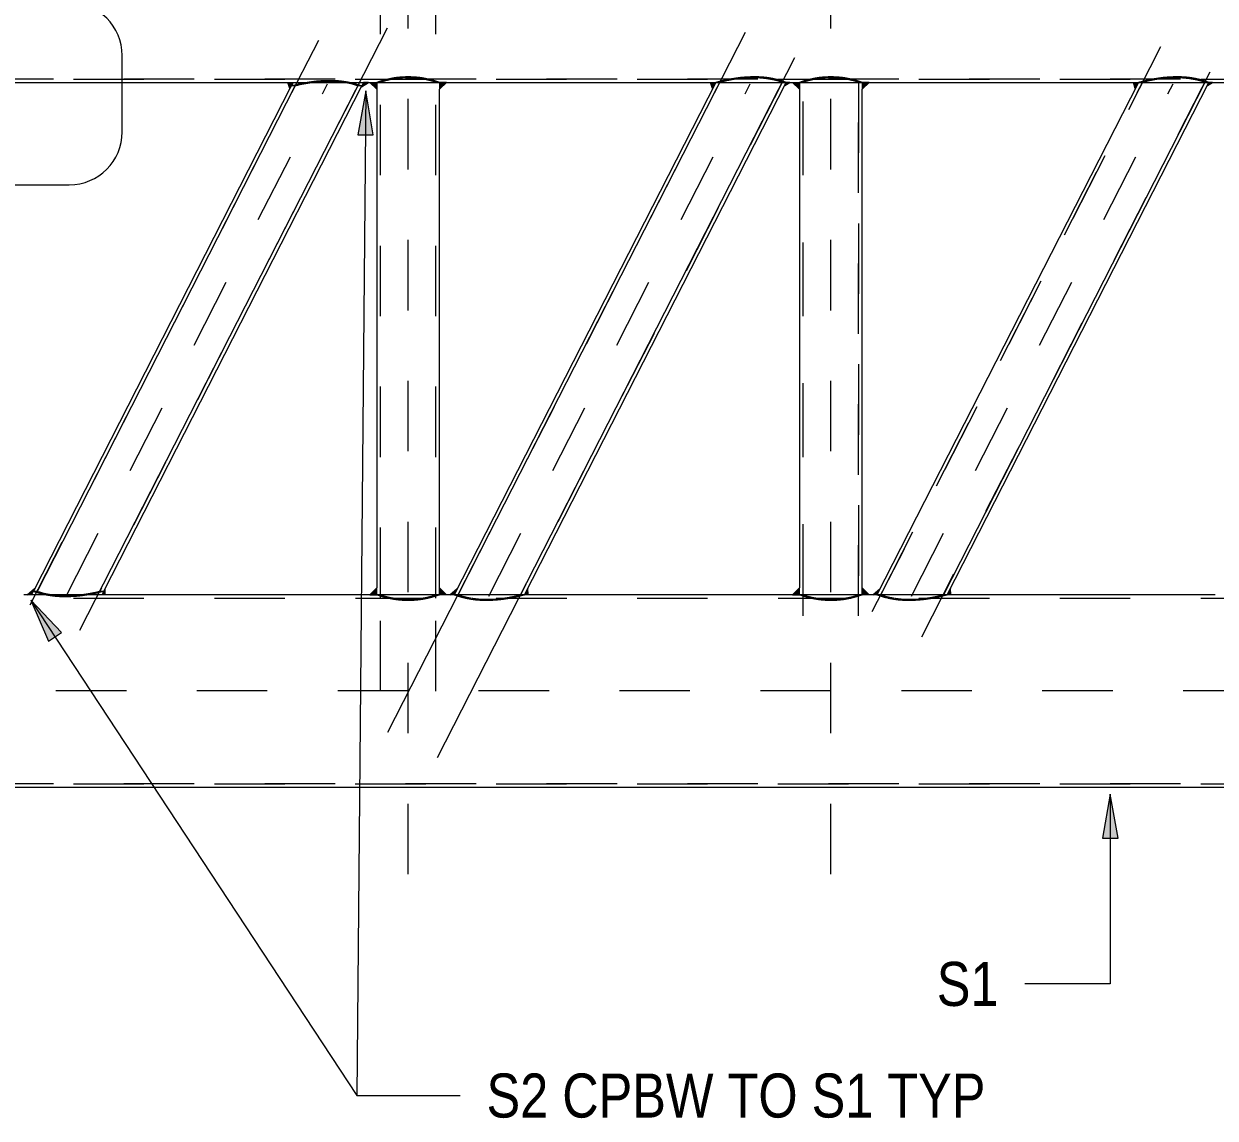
# Model space of a CAD drawing. Header units: metres. Extents: x -1109.9 to -1078.3, y 2.7 to 25.4.
# Drawn here: x -1098.229 to -1096.538, y 20.412 to 21.965 of the extents above; entities that cross this region are included whole.
import ezdxf

# ---------------------------------------------------------------- set-up
doc = ezdxf.new("R2010")
doc.units = ezdxf.units.M
doc.linetypes.add('JacobsCenter', pattern=[0.015, 0.009, -0.0015, 0.003, -0.0015])
doc.linetypes.add('JacobsDash', pattern=[0.0045, 0.003, -0.0015])
for name, color, linetype, lineweight in [('A-ANNO-SYMB', 7, 'Continuous', 9), ('A-DETL', 7, 'Continuous', 13), ('A-DETL-GENF', 7, 'Continuous', 9), ('G-ANNO-TEXT', 7, 'Continuous', 9), ('S-BEAM', 7, 'Continuous', 50), ('S-BEAM-HDLN', 7, 'JacobsDash', 18)]:
    doc.layers.add(name, color=color, linetype=linetype, lineweight=lineweight)
doc.styles.add('Arial Narrow', font='ARIALN.TTF', dxfattribs={"height": 0.0625})

# ---------------------------------------------------------------- blocks, each defined once
blk = doc.blocks.new('WGA22_Str_Fra_Steel_CHS - 88_9x5 CHS-7232189-DRG-2873202 - TRUSS TYPE T1')
at = {"layer": 'S-BEAM-HDLN', "lineweight": 13}
for p, q in [((-1109.2409, 21.1502), (-1109.2409, 22.018)), ((-1109.162, 21.1502), (-1109.162, 22.018)), ((-1109.2409, 21.018), (-1109.2409, 21.1501)), ((-1109.162, 21.018), (-1109.162, 21.1501))]:
    blk.add_line(p, q, dxfattribs=at)
blk = doc.blocks.new('WGA22_Str_Fra_Steel_CHS - 273_1x4_8 CHS-V8-DRG-2873202 - TRUSS TYPE T1')
at = {"layer": 'A-DETL', "linetype": 'JacobsDash', "lineweight": 18}
blk.add_line((-1110.4765, 21.8866), (-1107.3051, 21.8866), dxfattribs=at)
blk = doc.blocks.new('WGA22_Str_Fra_Steel_CHS - 273_1x4_8 CHS-7775155-DRG-2873202 - TRUSS TYPE T1')
at = {"layer": 'A-DETL', "linetype": 'JacobsDash', "lineweight": 18}
blk.add_line((-1110.4765, 20.8866), (-1107.3051, 20.8866), dxfattribs=at)
at = {"layer": 'S-BEAM-HDLN', "lineweight": 13}
blk.add_line((-1110.4764, 21.1501), (-1107.3051, 21.1501), dxfattribs=at)
blk = doc.blocks.new('WGA22_Str_Fra_Steel_CHS - 88_9x5 CHS-8748550-DRG-2873202 - TRUSS TYPE T1')
at = {"layer": 'A-DETL', "linetype": 'JacobsDash', "lineweight": 18}
for p, q in [((-1108.5426, 21.1311), (-1108.1264, 21.946)), ((-1108.4723, 21.0953), (-1108.0561, 21.9101))]:
    blk.add_line(p, q, dxfattribs=at)
blk = doc.blocks.new('WGA22_Str_Fra_Steel_CHS - 88_9x5 CHS-7232305-DRG-2873202 - TRUSS TYPE T1')
at = {"layer": 'A-DETL', "color": 7, "lineweight": 9, "true_color": 0xffffff}
for p, q in [((-1109.2302, 20.9597), (-1108.7228, 21.9531)), ((-1109.1599, 20.9238), (-1108.6525, 21.9172))]:
    blk.add_line(p, q, dxfattribs=at)
blk = doc.blocks.new('WGA22_Str_Fra_Steel_CHS - 88_9x5 CHS-8748548-DRG-2873202 - TRUSS TYPE T1')
at = {"layer": 'A-DETL', "linetype": 'JacobsDash', "lineweight": 18}
blk.add_line((-1109.7378, 21.1404), (-1109.3012, 21.9953), dxfattribs=at)
at = {"layer": 'A-DETL', "color": 7, "lineweight": 9, "true_color": 0xffffff}
blk.add_line((-1109.6676, 21.1045), (-1109.2309, 21.9594), dxfattribs=at)
blk = doc.blocks.new('WGA22_Str_Fra_Steel_CHS - 88_9x5 CHS-8748551-DRG-2873202 - TRUSS TYPE T1')
at = {"layer": 'A-DETL', "linetype": 'JacobsDash', "lineweight": 18}
blk.add_line((-1108.562, 21.1251), (-1108.562, 21.8997), dxfattribs=at)
at = {"layer": 'S-BEAM-HDLN', "lineweight": 13}
for p, q in [((-1108.6409, 21.1502), (-1108.6409, 21.8997)), ((-1108.6409, 21.1251), (-1108.6409, 21.1501))]:
    blk.add_line(p, q, dxfattribs=at)

msp = doc.modelspace()

# ---------------------------------------------------------------- hatches: boundary and pattern name
at = {"layer": 'A-DETL-GENF'}
for points in [[(-1097.8518, 21.8733), (-1097.8472, 21.8818), (-1097.8545, 21.8818)], [(-1097.7503, 21.8757), (-1097.7402, 21.8819), (-1097.7473, 21.8819)], [(-1097.7283, 21.8721), (-1097.7283, 21.8818), (-1097.7383, 21.8818)], [(-1097.6394, 21.8721), (-1097.6294, 21.8818), (-1097.6394, 21.8818)], [(-1097.2518, 21.8733), (-1097.2472, 21.8818), (-1097.2545, 21.8818)], [(-1097.1494, 21.8775), (-1097.1423, 21.8819), (-1097.1473, 21.8819)], [(-1097.1283, 21.8721), (-1097.1283, 21.8818), (-1097.1383, 21.8818)], [(-1097.0394, 21.8721), (-1097.0294, 21.8818), (-1097.0394, 21.8818)], [(-1096.6518, 21.8733), (-1096.6472, 21.8818), (-1096.6545, 21.8818)], [(-1096.5494, 21.8775), (-1096.5423, 21.8819), (-1096.5473, 21.8819)], [(-1098.2245, 21.1547), (-1098.2186, 21.1547), (-1098.2141, 21.1635), (-1098.2221, 21.1568)], [(-1098.1184, 21.1551), (-1098.1137, 21.1551), (-1098.1139, 21.1639)], [(-1097.7382, 21.1549), (-1097.7282, 21.1549), (-1097.7282, 21.1646)], [(-1097.6294, 21.1549), (-1097.6394, 21.1646), (-1097.6394, 21.1549), (-1097.6356, 21.1549)], [(-1097.6245, 21.1547), (-1097.6186, 21.1547), (-1097.6141, 21.1635)], [(-1097.5184, 21.1551), (-1097.5137, 21.1551), (-1097.5139, 21.1639)], [(-1097.1382, 21.1549), (-1097.1282, 21.1549), (-1097.1282, 21.1646), (-1097.1349, 21.1581)], [(-1097.0294, 21.1549), (-1097.0394, 21.1646), (-1097.0394, 21.1549)], [(-1097.0245, 21.1547), (-1097.0186, 21.1547), (-1097.0141, 21.1635), (-1097.0205, 21.1581)], [(-1096.9184, 21.1551), (-1096.9137, 21.1551), (-1096.9139, 21.1639), (-1096.9169, 21.1581)]]:
    msp.add_hatch(color=256, dxfattribs=at).paths.add_polyline_path(points)
at = {"layer": 'G-ANNO-TEXT'}
for points in [[(-1097.7438, 21.8701), (-1097.7554, 21.8077), (-1097.7334, 21.8075)], [(-1098.2195, 21.1474), (-1098.1943, 21.0891), (-1098.1759, 21.1013)], [(-1096.6873, 20.8721), (-1096.6983, 20.8096), (-1096.6762, 20.8096)]]:
    msp.add_hatch(color=256, dxfattribs=at).paths.add_polyline_path(points)

# ---------------------------------------------------------------- linework, layer by layer
at = {"layer": 'A-ANNO-SYMB', "lineweight": 18}
for p, q in [((-1098.0898, 21.8116), (-1098.0898, 21.9199)), ((-1098.5316, 21.7366), (-1098.1648, 21.7366))]:
    msp.add_line(p, q, dxfattribs=at)
for centre, start, end in [((-1098.1648, 21.9199), 0, 90), ((-1098.1648, 21.8116), 270, 0)]:
    msp.add_arc(centre, 0.075, start, end, dxfattribs=at)
at = {"layer": 'A-DETL', "linetype": 'JacobsCenter'}
for p, q in [((-1097.6838, 20.7584), (-1097.6838, 22.3384)), ((-1097.0838, 20.7584), (-1097.0838, 22.3384)), ((-1098.1695, 21.153), (-1097.7982, 21.8799)), ((-1097.5695, 21.153), (-1097.1982, 21.8799)), ((-1096.9695, 21.153), (-1096.5982, 21.8799)), ((-1095.4838, 21.0184), (-1099.9838, 21.0184))]:
    msp.add_line(p, q, dxfattribs=at)
at = {"layer": 'A-DETL', "linetype": 'JacobsDash', "lineweight": 18}
for p, q in [((-1095.7874, 21.8867), (-1098.9588, 21.8867)), ((-1097.6128, 21.1549), (-1097.2415, 21.8819)), ((-1097.1529, 21.8819), (-1097.5242, 21.1549)), ((-1097.1233, 21.1549), (-1097.1233, 21.8819)), ((-1097.0444, 21.8819), (-1097.0444, 21.1549)), ((-1097.0128, 21.1549), (-1096.6415, 21.8819)), ((-1097.7555, 21.8769), (-1098.1216, 21.1599)), ((-1098.9588, 21.1501), (-1095.7874, 21.1501)), ((-1095.7874, 20.8867), (-1098.9588, 20.8867))]:
    msp.add_line(p, q, dxfattribs=at)
at = {"layer": 'A-DETL'}
for p, q in [((-1097.8545, 21.8818), (-1097.8472, 21.8818)), ((-1097.8518, 21.8733), (-1097.8545, 21.8818)), ((-1097.8472, 21.8818), (-1097.8518, 21.8733)), ((-1097.7473, 21.8819), (-1097.7503, 21.8757)), ((-1097.7503, 21.8757), (-1097.7402, 21.8819)), ((-1097.7402, 21.8819), (-1097.7473, 21.8819)), ((-1097.7383, 21.8818), (-1097.7283, 21.8818)), ((-1097.7283, 21.8721), (-1097.7383, 21.8818)), ((-1097.7283, 21.8818), (-1097.7283, 21.8721)), ((-1097.6294, 21.8818), (-1097.6394, 21.8818)), ((-1097.6394, 21.8818), (-1097.6394, 21.8721)), ((-1097.6394, 21.8721), (-1097.6294, 21.8818)), ((-1097.2545, 21.8818), (-1097.2472, 21.8818)), ((-1097.2518, 21.8733), (-1097.2545, 21.8818)), ((-1097.2472, 21.8818), (-1097.2518, 21.8733)), ((-1097.1473, 21.8819), (-1097.1494, 21.8775)), ((-1097.1494, 21.8775), (-1097.1423, 21.8819)), ((-1097.1423, 21.8819), (-1097.1473, 21.8819)), ((-1097.1383, 21.8818), (-1097.1283, 21.8818)), ((-1097.1283, 21.8721), (-1097.1383, 21.8818)), ((-1097.1283, 21.8818), (-1097.1283, 21.8721)), ((-1097.0294, 21.8818), (-1097.0394, 21.8818)), ((-1097.0394, 21.8818), (-1097.0394, 21.8721)), ((-1097.0394, 21.8721), (-1097.0294, 21.8818)), ((-1096.6545, 21.8818), (-1096.6472, 21.8818)), ((-1096.6518, 21.8733), (-1096.6545, 21.8818)), ((-1096.6472, 21.8818), (-1096.6518, 21.8733)), ((-1096.5473, 21.8819), (-1096.5494, 21.8775)), ((-1096.5494, 21.8775), (-1096.5423, 21.8819)), ((-1096.5423, 21.8819), (-1096.5473, 21.8819)), ((-1098.2245, 21.1547), (-1098.2141, 21.1635)), ((-1098.2186, 21.1547), (-1098.2245, 21.1547)), ((-1098.2141, 21.1635), (-1098.2186, 21.1547)), ((-1098.1139, 21.1639), (-1098.1184, 21.1551)), ((-1098.1184, 21.1551), (-1098.1137, 21.1551)), ((-1098.1137, 21.1551), (-1098.1139, 21.1639)), ((-1097.7282, 21.1646), (-1097.7382, 21.1549)), ((-1097.7382, 21.1549), (-1097.7282, 21.1549)), ((-1097.7282, 21.1549), (-1097.7282, 21.1646)), ((-1097.6394, 21.1549), (-1097.6394, 21.1646)), ((-1097.6394, 21.1646), (-1097.6294, 21.1549)), ((-1097.6294, 21.1549), (-1097.6394, 21.1549)), ((-1097.6245, 21.1547), (-1097.6141, 21.1635)), ((-1097.6186, 21.1547), (-1097.6245, 21.1547)), ((-1097.6141, 21.1635), (-1097.6186, 21.1547)), ((-1097.5139, 21.1639), (-1097.5184, 21.1551)), ((-1097.5184, 21.1551), (-1097.5137, 21.1551)), ((-1097.5137, 21.1551), (-1097.5139, 21.1639)), ((-1097.1282, 21.1646), (-1097.1382, 21.1549)), ((-1097.1382, 21.1549), (-1097.1282, 21.1549)), ((-1097.1282, 21.1549), (-1097.1282, 21.1646)), ((-1097.0394, 21.1549), (-1097.0394, 21.1646)), ((-1097.0394, 21.1646), (-1097.0294, 21.1549)), ((-1097.0294, 21.1549), (-1097.0394, 21.1549)), ((-1097.0245, 21.1547), (-1097.0141, 21.1635)), ((-1097.0186, 21.1547), (-1097.0245, 21.1547)), ((-1097.0141, 21.1635), (-1097.0186, 21.1547)), ((-1096.9139, 21.1639), (-1096.9184, 21.1551)), ((-1096.9184, 21.1551), (-1096.9137, 21.1551)), ((-1096.9137, 21.1551), (-1096.9139, 21.1639))]:
    msp.add_line(p, q, dxfattribs=at)
at = {"layer": 'G-ANNO-TEXT'}
for p, q in [((-1097.7438, 21.8701), (-1097.7565, 20.4443)), ((-1097.7438, 21.8701), (-1097.7554, 21.8077)), ((-1097.7334, 21.8075), (-1097.7438, 21.8701)), ((-1097.7554, 21.8077), (-1097.7334, 21.8075)), ((-1098.2195, 21.1474), (-1098.1943, 21.0891)), ((-1098.1759, 21.1013), (-1098.2195, 21.1474)), ((-1098.2195, 21.1474), (-1097.7565, 20.4443)), ((-1098.1943, 21.0891), (-1098.1759, 21.1013)), ((-1096.6873, 20.8721), (-1096.6983, 20.8096)), ((-1096.6762, 20.8096), (-1096.6873, 20.8721)), ((-1096.6873, 20.8721), (-1096.6873, 20.6026)), ((-1096.6983, 20.8096), (-1096.6762, 20.8096)), ((-1096.8068, 20.6026), (-1096.8084, 20.6026)), ((-1096.6873, 20.6026), (-1096.8068, 20.6026)), ((-1097.7565, 20.4443), (-1097.6101, 20.4443)), ((-1097.7565, 20.4443), (-1097.6101, 20.4443))]:
    msp.add_line(p, q, dxfattribs=at)
at = {"layer": 'S-BEAM', "lineweight": 13}
for p, q in [((-1098.8294, 21.8819), (-1097.7473, 21.8819)), ((-1097.7402, 21.8819), (-1097.7383, 21.8819)), ((-1097.7283, 21.8819), (-1097.7233, 21.8819)), ((-1097.7233, 21.8819), (-1097.7283, 21.8819)), ((-1097.7232, 21.8819), (-1097.6444, 21.8819)), ((-1097.6443, 21.8819), (-1097.6394, 21.8819)), ((-1097.6394, 21.8819), (-1097.6443, 21.8819)), ((-1097.6294, 21.8819), (-1097.1473, 21.8819)), ((-1097.2471, 21.8819), (-1097.6184, 21.1549)), ((-1097.5186, 21.1549), (-1097.1473, 21.8819)), ((-1097.2415, 21.8819), (-1097.2471, 21.8819)), ((-1097.1473, 21.8819), (-1097.1529, 21.8819)), ((-1097.1423, 21.8819), (-1097.1383, 21.8819)), ((-1097.1283, 21.8819), (-1097.1233, 21.8819)), ((-1097.1233, 21.8819), (-1097.1283, 21.8819)), ((-1097.1232, 21.8819), (-1097.0394, 21.8819)), ((-1097.0394, 21.8819), (-1097.0444, 21.8819)), ((-1097.0294, 21.8819), (-1096.5473, 21.8819)), ((-1096.6471, 21.8819), (-1097.0184, 21.1549)), ((-1096.5529, 21.8819), (-1096.9242, 21.1549)), ((-1096.9186, 21.1549), (-1096.5473, 21.8819)), ((-1096.6415, 21.8819), (-1096.6471, 21.8819)), ((-1096.5473, 21.8819), (-1096.5529, 21.8819)), ((-1096.5423, 21.8819), (-1096.0982, 21.8819)), ((-1097.8497, 21.8769), (-1098.2158, 21.1599)), ((-1098.2102, 21.1599), (-1097.8441, 21.8769)), ((-1098.116, 21.1599), (-1097.7498, 21.8769)), ((-1097.8441, 21.8769), (-1097.8497, 21.8769)), ((-1097.7498, 21.8769), (-1097.7555, 21.8769)), ((-1097.7283, 21.8721), (-1097.7283, 21.1646)), ((-1097.6394, 21.1646), (-1097.6394, 21.8721)), ((-1097.1283, 21.8721), (-1097.1283, 21.1646)), ((-1097.0394, 21.1646), (-1097.0394, 21.8721)), ((-1098.2243, 21.1549), (-1098.2294, 21.1549)), ((-1097.7382, 21.1549), (-1098.2185, 21.1549)), ((-1098.2158, 21.1599), (-1098.2102, 21.1599)), ((-1098.1216, 21.1599), (-1098.116, 21.1599)), ((-1097.7233, 21.1549), (-1097.7282, 21.1549)), ((-1097.7282, 21.1549), (-1097.7233, 21.1549)), ((-1097.6444, 21.1549), (-1097.7232, 21.1549)), ((-1097.6444, 21.1549), (-1097.6394, 21.1549)), ((-1097.6394, 21.1549), (-1097.6443, 21.1549)), ((-1097.6243, 21.1549), (-1097.6294, 21.1549)), ((-1097.1382, 21.1549), (-1097.6184, 21.1549)), ((-1097.6184, 21.1549), (-1097.6128, 21.1549)), ((-1097.5242, 21.1549), (-1097.5186, 21.1549)), ((-1097.1233, 21.1549), (-1097.1282, 21.1549)), ((-1097.1282, 21.1549), (-1097.1233, 21.1549)), ((-1097.0394, 21.1549), (-1097.1232, 21.1549)), ((-1097.0444, 21.1549), (-1097.0394, 21.1549)), ((-1097.0243, 21.1549), (-1097.0294, 21.1549)), ((-1096.5382, 21.1549), (-1097.0184, 21.1549)), ((-1097.0184, 21.1549), (-1097.0128, 21.1549)), ((-1096.9242, 21.1549), (-1096.9186, 21.1549)), ((-1098.9491, 20.8819), (-1096.0982, 20.8819))]:
    msp.add_line(p, q, dxfattribs=at)
for points, knots in [([(-1097.8497, 21.8769), (-1097.8496, 21.877), (-1097.8491, 21.8772), (-1097.8477, 21.8776), (-1097.8463, 21.8779), (-1097.8445, 21.8783), (-1097.8424, 21.8789), (-1097.8404, 21.8794), (-1097.8388, 21.8798), (-1097.8374, 21.88), (-1097.8361, 21.8803), (-1097.8342, 21.8807), (-1097.8317, 21.8812), (-1097.8295, 21.8816), (-1097.8283, 21.8818), (-1097.8282, 21.8818)], [0, 0, 0, 0, 0.1, 0.15, 0.2, 0.25, 0.3, 0.35, 0.375, 0.4, 0.425, 0.45, 0.5, 0.55, 0.55458, 0.55458, 0.55458, 0.55458]), ([(-1097.8175, 21.8819), (-1097.8182, 21.8818), (-1097.8194, 21.8816), (-1097.8211, 21.8814), (-1097.8226, 21.8812), (-1097.8241, 21.881), (-1097.826, 21.8807), (-1097.8283, 21.8803), (-1097.8305, 21.8799), (-1097.8322, 21.8796), (-1097.8334, 21.8794), (-1097.8345, 21.8792), (-1097.836, 21.8789), (-1097.8377, 21.8785), (-1097.8396, 21.878), (-1097.8411, 21.8777), (-1097.8424, 21.8774), (-1097.8436, 21.8771), (-1097.844, 21.877), (-1097.8441, 21.8769)], [0.3161972, 0.3161972, 0.3161972, 0.3161972, 0.35, 0.375, 0.4, 0.425, 0.45, 0.5, 0.55, 0.575, 0.6, 0.625, 0.65, 0.7, 0.75, 0.8, 0.85, 0.9, 1, 1, 1, 1]), ([(-1097.7555, 21.8769), (-1097.7554, 21.877), (-1097.7567, 21.8775), (-1097.7626, 21.8792), (-1097.7701, 21.8809), (-1097.7754, 21.8817), (-1097.777, 21.8819)], [0, 0, 0, 0, 0.2, 0.4, 0.6, 0.6835979, 0.6835979, 0.6835979, 0.6835979]), ([(-1097.7662, 21.8818), (-1097.7642, 21.8814), (-1097.7617, 21.8808), (-1097.7589, 21.88), (-1097.7568, 21.8794), (-1097.7546, 21.8787), (-1097.7524, 21.878), (-1097.7504, 21.8772), (-1097.7498, 21.8769), (-1097.7498, 21.8769)], [0.441058, 0.441058, 0.441058, 0.441058, 0.55, 0.5875, 0.625, 0.7, 0.775, 0.85, 1, 1, 1, 1]), ([(-1098.1995, 21.155), (-1098.2015, 21.1554), (-1098.204, 21.156), (-1098.2068, 21.1568), (-1098.2089, 21.1573), (-1098.2111, 21.158), (-1098.2133, 21.1588), (-1098.2153, 21.1595), (-1098.2159, 21.1598), (-1098.2158, 21.1599)], [0.441058, 0.441058, 0.441058, 0.441058, 0.55, 0.5875, 0.625, 0.7, 0.775, 0.85, 1, 1, 1, 1]), ([(-1098.2102, 21.1599), (-1098.2103, 21.1598), (-1098.209, 21.1593), (-1098.2031, 21.1575), (-1098.1955, 21.1559), (-1098.1903, 21.1551), (-1098.1887, 21.1549)], [0, 0, 0, 0, 0.2, 0.4, 0.6, 0.6835979, 0.6835979, 0.6835979, 0.6835979]), ([(-1098.1482, 21.1549), (-1098.1475, 21.155), (-1098.1463, 21.1551), (-1098.1446, 21.1554), (-1098.1431, 21.1556), (-1098.1416, 21.1558), (-1098.1397, 21.1561), (-1098.1374, 21.1565), (-1098.1352, 21.1569), (-1098.1335, 21.1572), (-1098.1323, 21.1574), (-1098.1312, 21.1576), (-1098.1297, 21.1579), (-1098.1279, 21.1583), (-1098.1261, 21.1587), (-1098.1246, 21.1591), (-1098.1233, 21.1593), (-1098.1221, 21.1597), (-1098.1217, 21.1598), (-1098.1216, 21.1599)], [0.3161972, 0.3161972, 0.3161972, 0.3161972, 0.35, 0.375, 0.4, 0.425, 0.45, 0.5, 0.55, 0.575, 0.6, 0.625, 0.65, 0.7, 0.75, 0.8, 0.85, 0.9, 1, 1, 1, 1]), ([(-1098.116, 21.1599), (-1098.1161, 21.1598), (-1098.1166, 21.1596), (-1098.118, 21.1592), (-1098.1194, 21.1589), (-1098.1212, 21.1585), (-1098.1233, 21.1579), (-1098.1252, 21.1574), (-1098.1269, 21.157), (-1098.1283, 21.1568), (-1098.1296, 21.1565), (-1098.1315, 21.1561), (-1098.134, 21.1556), (-1098.1362, 21.1552), (-1098.1374, 21.1549), (-1098.1375, 21.1549)], [0, 0, 0, 0, 0.1, 0.15, 0.2, 0.25, 0.3, 0.35, 0.375, 0.4, 0.425, 0.45, 0.5, 0.55, 0.55458, 0.55458, 0.55458, 0.55458])]:
    msp.add_open_spline(points, degree=3, knots=knots, dxfattribs=at)
at = {"layer": 'S-BEAM-HDLN', "lineweight": 13}
for points, knots in [([(-1097.8277, 21.8819), (-1097.8274, 21.882), (-1097.8266, 21.8821), (-1097.8252, 21.8823), (-1097.8235, 21.8826), (-1097.8212, 21.8829), (-1097.8183, 21.8833), (-1097.8147, 21.8838), (-1097.811, 21.8841), (-1097.8072, 21.8844), (-1097.8021, 21.8847), (-1097.7983, 21.8848), (-1097.7957, 21.8848)], [0.5631512, 0.5631512, 0.5631512, 0.5631512, 0.575, 0.6, 0.625, 0.65, 0.7, 0.75, 0.8, 0.85, 0.9, 1, 1, 1, 1]), ([(-1097.7965, 21.8832), (-1097.7988, 21.8831), (-1097.8034, 21.883), (-1097.809, 21.8827), (-1097.8133, 21.8824), (-1097.8155, 21.8821), (-1097.8165, 21.882)], [0, 0, 0, 0, 0.1, 0.2, 0.25, 0.3, 0.3, 0.3, 0.3]), ([(-1097.7777, 21.882), (-1097.7797, 21.8823), (-1097.7858, 21.8829), (-1097.7922, 21.8832), (-1097.7965, 21.8832)], [0.6972713, 0.6972713, 0.6972713, 0.6972713, 0.8, 1, 1, 1, 1]), ([(-1097.7957, 21.8848), (-1097.7909, 21.8849), (-1097.7813, 21.8844), (-1097.7718, 21.883), (-1097.7673, 21.8821), (-1097.7667, 21.8819)], [0, 0, 0, 0, 0.2, 0.4, 0.4328751, 0.4328751, 0.4328751, 0.4328751]), ([(-1097.7283, 21.8819), (-1097.7282, 21.8819), (-1097.7278, 21.8822), (-1097.7265, 21.8827), (-1097.725, 21.8832), (-1097.7242, 21.8835), (-1097.7238, 21.8836)], [0.0104866, 0.0104866, 0.0104866, 0.0104866, 0.1, 0.2, 0.25, 0.2872177, 0.2872177, 0.2872177, 0.2872177]), ([(-1097.7237, 21.8836), (-1097.7236, 21.8837), (-1097.723, 21.8839), (-1097.7217, 21.8843), (-1097.7198, 21.8849), (-1097.7176, 21.8855), (-1097.7153, 21.8861), (-1097.7128, 21.8867), (-1097.71, 21.8873), (-1097.7071, 21.8879), (-1097.7041, 21.8885), (-1097.701, 21.889), (-1097.6966, 21.8895), (-1097.6909, 21.8899), (-1097.6862, 21.8901), (-1097.6838, 21.8901)], [0.2903611, 0.2903611, 0.2903611, 0.2903611, 0.3, 0.35, 0.4, 0.45, 0.5, 0.55, 0.6, 0.65, 0.7, 0.75, 0.8, 0.9, 1, 1, 1, 1]), ([(-1097.6838, 21.8884), (-1097.688, 21.8884), (-1097.6942, 21.8881), (-1097.7009, 21.8873), (-1097.7045, 21.8867), (-1097.7071, 21.8862), (-1097.7095, 21.8858), (-1097.7118, 21.8852), (-1097.7138, 21.8847), (-1097.7158, 21.8843), (-1097.7175, 21.8838), (-1097.7195, 21.8832), (-1097.7222, 21.8824), (-1097.7232, 21.882), (-1097.7233, 21.8819)], [0, 0, 0, 0, 0.2, 0.3, 0.35, 0.4, 0.45, 0.5, 0.55, 0.6, 0.65, 0.7, 0.8, 0.9870738, 0.9870738, 0.9870738, 0.9870738]), ([(-1097.6838, 21.8901), (-1097.6815, 21.8901), (-1097.6768, 21.8899), (-1097.6711, 21.8895), (-1097.6667, 21.889), (-1097.6635, 21.8885), (-1097.6605, 21.8879), (-1097.6576, 21.8873), (-1097.6549, 21.8867), (-1097.6523, 21.8861), (-1097.65, 21.8855), (-1097.6478, 21.8849), (-1097.6459, 21.8843), (-1097.6447, 21.8839), (-1097.644, 21.8837), (-1097.6439, 21.8836)], [0, 0, 0, 0, 0.1, 0.2, 0.25, 0.3, 0.35, 0.4, 0.45, 0.5, 0.55, 0.6, 0.65, 0.7, 0.7096389, 0.7096389, 0.7096389, 0.7096389]), ([(-1097.6444, 21.8819), (-1097.6445, 21.882), (-1097.6455, 21.8824), (-1097.6482, 21.8832), (-1097.6502, 21.8838), (-1097.6519, 21.8843), (-1097.6538, 21.8847), (-1097.6559, 21.8852), (-1097.6582, 21.8858), (-1097.6606, 21.8862), (-1097.6631, 21.8867), (-1097.6667, 21.8873), (-1097.6734, 21.8881), (-1097.6796, 21.8884), (-1097.6838, 21.8884)], [0.0129262, 0.0129262, 0.0129262, 0.0129262, 0.2, 0.3, 0.35, 0.4, 0.45, 0.5, 0.55, 0.6, 0.65, 0.7, 0.8, 1, 1, 1, 1]), ([(-1097.6438, 21.8836), (-1097.6435, 21.8835), (-1097.6426, 21.8832), (-1097.6411, 21.8827), (-1097.6398, 21.8822), (-1097.6394, 21.8819), (-1097.6394, 21.8819)], [0.7127823, 0.7127823, 0.7127823, 0.7127823, 0.75, 0.8, 0.9, 0.9895134, 0.9895134, 0.9895134, 0.9895134]), ([(-1097.2471, 21.8819), (-1097.247, 21.882), (-1097.2465, 21.8822), (-1097.2451, 21.8826), (-1097.2437, 21.8829), (-1097.2419, 21.8834), (-1097.2398, 21.884), (-1097.2378, 21.8845), (-1097.2361, 21.8849), (-1097.2348, 21.8851), (-1097.2334, 21.8854), (-1097.2315, 21.8858), (-1097.229, 21.8864), (-1097.2264, 21.8869), (-1097.2242, 21.8873), (-1097.2226, 21.8875), (-1097.2209, 21.8878), (-1097.2186, 21.8882), (-1097.2156, 21.8886), (-1097.212, 21.8891), (-1097.2083, 21.8894), (-1097.2045, 21.8897), (-1097.1994, 21.89), (-1097.1956, 21.8901), (-1097.193, 21.8901)], [0.0091269, 0.0091269, 0.0091269, 0.0091269, 0.1, 0.15, 0.2, 0.25, 0.3, 0.35, 0.375, 0.4, 0.425, 0.45, 0.5, 0.55, 0.575, 0.6, 0.625, 0.65, 0.7, 0.75, 0.8, 0.85, 0.9, 1, 1, 1, 1]), ([(-1097.1939, 21.8884), (-1097.1961, 21.8884), (-1097.2007, 21.8882), (-1097.2063, 21.888), (-1097.2107, 21.8876), (-1097.2139, 21.8872), (-1097.2165, 21.8869), (-1097.2185, 21.8866), (-1097.22, 21.8864), (-1097.2214, 21.8862), (-1097.2234, 21.8859), (-1097.2257, 21.8854), (-1097.2279, 21.885), (-1097.2295, 21.8847), (-1097.2308, 21.8845), (-1097.2319, 21.8843), (-1097.2334, 21.8839), (-1097.2351, 21.8835), (-1097.237, 21.8831), (-1097.2385, 21.8827), (-1097.2398, 21.8825), (-1097.2409, 21.8822), (-1097.2414, 21.882), (-1097.2415, 21.8819)], [0, 0, 0, 0, 0.1, 0.2, 0.25, 0.3, 0.35, 0.375, 0.4, 0.425, 0.45, 0.5, 0.55, 0.575, 0.6, 0.625, 0.65, 0.7, 0.75, 0.8, 0.85, 0.9, 0.9886898, 0.9886898, 0.9886898, 0.9886898]), ([(-1097.1529, 21.8819), (-1097.1529, 21.882), (-1097.1539, 21.8824), (-1097.1571, 21.8834), (-1097.1604, 21.8844), (-1097.1647, 21.8854), (-1097.1713, 21.8867), (-1097.181, 21.888), (-1097.1896, 21.8885), (-1097.1939, 21.8884)], [0.0123367, 0.0123367, 0.0123367, 0.0123367, 0.2, 0.3, 0.4, 0.5, 0.6, 0.8, 1, 1, 1, 1]), ([(-1097.193, 21.8901), (-1097.1882, 21.8902), (-1097.1786, 21.8897), (-1097.1665, 21.8878), (-1097.1596, 21.8861), (-1097.1563, 21.8851), (-1097.1542, 21.8845), (-1097.152, 21.8838), (-1097.1499, 21.883), (-1097.1479, 21.8823), (-1097.1473, 21.882), (-1097.1473, 21.8819)], [0, 0, 0, 0, 0.2, 0.4, 0.55, 0.5875, 0.625, 0.7, 0.775, 0.85, 0.9899338, 0.9899338, 0.9899338, 0.9899338]), ([(-1097.1283, 21.8819), (-1097.1282, 21.8819), (-1097.1278, 21.8822), (-1097.1265, 21.8827), (-1097.125, 21.8832), (-1097.1242, 21.8835), (-1097.1238, 21.8836)], [0.0104866, 0.0104866, 0.0104866, 0.0104866, 0.1, 0.2, 0.25, 0.2872177, 0.2872177, 0.2872177, 0.2872177]), ([(-1097.1237, 21.8836), (-1097.1236, 21.8837), (-1097.123, 21.8839), (-1097.1217, 21.8843), (-1097.1198, 21.8849), (-1097.1176, 21.8855), (-1097.1153, 21.8861), (-1097.1128, 21.8867), (-1097.11, 21.8873), (-1097.1071, 21.8879), (-1097.1041, 21.8885), (-1097.101, 21.889), (-1097.0966, 21.8895), (-1097.0909, 21.8899), (-1097.0862, 21.8901), (-1097.0838, 21.8901)], [0.2903611, 0.2903611, 0.2903611, 0.2903611, 0.3, 0.35, 0.4, 0.45, 0.5, 0.55, 0.6, 0.65, 0.7, 0.75, 0.8, 0.9, 1, 1, 1, 1]), ([(-1097.0838, 21.8884), (-1097.088, 21.8884), (-1097.0942, 21.8881), (-1097.1009, 21.8873), (-1097.1045, 21.8867), (-1097.1071, 21.8862), (-1097.1095, 21.8858), (-1097.1118, 21.8852), (-1097.1138, 21.8847), (-1097.1158, 21.8843), (-1097.1175, 21.8838), (-1097.1195, 21.8832), (-1097.1222, 21.8824), (-1097.1232, 21.882), (-1097.1233, 21.8819)], [0, 0, 0, 0, 0.2, 0.3, 0.35, 0.4, 0.45, 0.5, 0.55, 0.6, 0.65, 0.7, 0.8, 0.9870738, 0.9870738, 0.9870738, 0.9870738]), ([(-1097.0838, 21.8901), (-1097.0815, 21.8901), (-1097.0768, 21.8899), (-1097.0711, 21.8895), (-1097.0667, 21.889), (-1097.0635, 21.8885), (-1097.0605, 21.8879), (-1097.0576, 21.8873), (-1097.0549, 21.8867), (-1097.0523, 21.8861), (-1097.05, 21.8855), (-1097.0478, 21.8849), (-1097.0459, 21.8843), (-1097.0442, 21.8837), (-1097.0427, 21.8832), (-1097.0411, 21.8827), (-1097.0398, 21.8822), (-1097.0394, 21.8819), (-1097.0394, 21.8819)], [0, 0, 0, 0, 0.1, 0.2, 0.25, 0.3, 0.35, 0.4, 0.45, 0.5, 0.55, 0.6, 0.65, 0.7, 0.75, 0.8, 0.9, 0.9895134, 0.9895134, 0.9895134, 0.9895134]), ([(-1097.0444, 21.8819), (-1097.0445, 21.882), (-1097.0455, 21.8824), (-1097.0482, 21.8832), (-1097.0502, 21.8838), (-1097.0519, 21.8843), (-1097.0538, 21.8847), (-1097.0559, 21.8852), (-1097.0582, 21.8858), (-1097.0606, 21.8862), (-1097.0631, 21.8867), (-1097.0667, 21.8873), (-1097.0734, 21.8881), (-1097.0796, 21.8884), (-1097.0838, 21.8884)], [0.0129262, 0.0129262, 0.0129262, 0.0129262, 0.2, 0.3, 0.35, 0.4, 0.45, 0.5, 0.55, 0.6, 0.65, 0.7, 0.8, 1, 1, 1, 1]), ([(-1096.6471, 21.8819), (-1096.647, 21.882), (-1096.6465, 21.8822), (-1096.6451, 21.8826), (-1096.6437, 21.8829), (-1096.6419, 21.8834), (-1096.6398, 21.884), (-1096.6378, 21.8845), (-1096.6361, 21.8849), (-1096.6348, 21.8851), (-1096.6334, 21.8854), (-1096.6315, 21.8858), (-1096.629, 21.8864), (-1096.6264, 21.8869), (-1096.6242, 21.8873), (-1096.6226, 21.8875), (-1096.6209, 21.8878), (-1096.6186, 21.8882), (-1096.6156, 21.8886), (-1096.612, 21.8891), (-1096.6083, 21.8894), (-1096.6045, 21.8897), (-1096.5994, 21.89), (-1096.5956, 21.8901), (-1096.593, 21.8901)], [0.0091269, 0.0091269, 0.0091269, 0.0091269, 0.1, 0.15, 0.2, 0.25, 0.3, 0.35, 0.375, 0.4, 0.425, 0.45, 0.5, 0.55, 0.575, 0.6, 0.625, 0.65, 0.7, 0.75, 0.8, 0.85, 0.9, 1, 1, 1, 1]), ([(-1096.5939, 21.8884), (-1096.5961, 21.8884), (-1096.6007, 21.8882), (-1096.6063, 21.888), (-1096.6107, 21.8876), (-1096.6139, 21.8872), (-1096.6165, 21.8869), (-1096.6185, 21.8866), (-1096.62, 21.8864), (-1096.6214, 21.8862), (-1096.6234, 21.8859), (-1096.6257, 21.8854), (-1096.6279, 21.885), (-1096.6295, 21.8847), (-1096.6308, 21.8845), (-1096.6319, 21.8843), (-1096.6334, 21.8839), (-1096.6351, 21.8835), (-1096.637, 21.8831), (-1096.6385, 21.8827), (-1096.6398, 21.8825), (-1096.6409, 21.8822), (-1096.6414, 21.882), (-1096.6415, 21.8819)], [0, 0, 0, 0, 0.1, 0.2, 0.25, 0.3, 0.35, 0.375, 0.4, 0.425, 0.45, 0.5, 0.55, 0.575, 0.6, 0.625, 0.65, 0.7, 0.75, 0.8, 0.85, 0.9, 0.9886898, 0.9886898, 0.9886898, 0.9886898]), ([(-1096.5529, 21.8819), (-1096.5529, 21.882), (-1096.5539, 21.8824), (-1096.5571, 21.8834), (-1096.5604, 21.8844), (-1096.5647, 21.8854), (-1096.5713, 21.8867), (-1096.581, 21.888), (-1096.5896, 21.8885), (-1096.5939, 21.8884)], [0.0123367, 0.0123367, 0.0123367, 0.0123367, 0.2, 0.3, 0.4, 0.5, 0.6, 0.8, 1, 1, 1, 1]), ([(-1096.593, 21.8901), (-1096.5882, 21.8902), (-1096.5786, 21.8897), (-1096.5665, 21.8878), (-1096.5596, 21.8861), (-1096.5563, 21.8851), (-1096.5542, 21.8845), (-1096.552, 21.8838), (-1096.5499, 21.883), (-1096.5479, 21.8823), (-1096.5473, 21.882), (-1096.5473, 21.8819)], [0, 0, 0, 0, 0.2, 0.4, 0.55, 0.5875, 0.625, 0.7, 0.775, 0.85, 0.9899338, 0.9899338, 0.9899338, 0.9899338]), ([(-1098.17, 21.152), (-1098.1748, 21.1519), (-1098.1844, 21.1524), (-1098.1939, 21.1538), (-1098.1984, 21.1547), (-1098.199, 21.1549)], [0, 0, 0, 0, 0.2, 0.4, 0.4328751, 0.4328751, 0.4328751, 0.4328751]), ([(-1098.1879, 21.1548), (-1098.186, 21.1545), (-1098.1799, 21.1539), (-1098.1735, 21.1536), (-1098.1692, 21.1536)], [0.6972713, 0.6972713, 0.6972713, 0.6972713, 0.8, 1, 1, 1, 1]), ([(-1098.138, 21.1548), (-1098.1383, 21.1548), (-1098.1391, 21.1547), (-1098.1405, 21.1544), (-1098.1422, 21.1542), (-1098.1444, 21.1539), (-1098.1474, 21.1534), (-1098.151, 21.153), (-1098.1547, 21.1526), (-1098.1585, 21.1524), (-1098.1635, 21.1521), (-1098.1674, 21.152), (-1098.17, 21.152)], [0.5631512, 0.5631512, 0.5631512, 0.5631512, 0.575, 0.6, 0.625, 0.65, 0.7, 0.75, 0.8, 0.85, 0.9, 1, 1, 1, 1]), ([(-1098.1692, 21.1536), (-1098.1669, 21.1536), (-1098.1623, 21.1538), (-1098.1567, 21.154), (-1098.1524, 21.1544), (-1098.1502, 21.1546), (-1098.1492, 21.1548)], [0, 0, 0, 0, 0.1, 0.2, 0.25, 0.3, 0.3, 0.3, 0.3]), ([(-1097.7261, 21.154), (-1097.7268, 21.1542), (-1097.7278, 21.1546), (-1097.7282, 21.1548), (-1097.7283, 21.1549)], [0.8, 0.8, 0.8, 0.8, 0.9, 0.9895134, 0.9895134, 0.9895134, 0.9895134]), ([(-1097.7233, 21.1549), (-1097.7232, 21.1548), (-1097.7222, 21.1544), (-1097.7195, 21.1536), (-1097.7175, 21.153), (-1097.7158, 21.1525), (-1097.7138, 21.152), (-1097.7118, 21.1515), (-1097.7095, 21.151), (-1097.7071, 21.1506), (-1097.7055, 21.1503), (-1097.7047, 21.1501)], [0.0129262, 0.0129262, 0.0129262, 0.0129262, 0.2, 0.3, 0.35, 0.4, 0.45, 0.5, 0.55, 0.6, 0.6465971, 0.6465971, 0.6465971, 0.6465971]), ([(-1097.663, 21.1501), (-1097.6622, 21.1503), (-1097.6605, 21.1506), (-1097.6582, 21.151), (-1097.6559, 21.1515), (-1097.6538, 21.152), (-1097.6519, 21.1525), (-1097.6502, 21.153), (-1097.6482, 21.1536), (-1097.6455, 21.1544), (-1097.6445, 21.1548), (-1097.6444, 21.1549)], [0.3534029, 0.3534029, 0.3534029, 0.3534029, 0.4, 0.45, 0.5, 0.55, 0.6, 0.65, 0.7, 0.8, 0.9870738, 0.9870738, 0.9870738, 0.9870738]), ([(-1097.6394, 21.1549), (-1097.6394, 21.1548), (-1097.6398, 21.1546), (-1097.6408, 21.1542), (-1097.6416, 21.154)], [0.0104866, 0.0104866, 0.0104866, 0.0104866, 0.1, 0.2, 0.2, 0.2, 0.2]), ([(-1097.6099, 21.1518), (-1097.6103, 21.1519), (-1097.6116, 21.1523), (-1097.6137, 21.153), (-1097.6158, 21.1538), (-1097.6178, 21.1545), (-1097.6184, 21.1548), (-1097.6184, 21.1549)], [0.6, 0.6, 0.6, 0.6, 0.625, 0.7, 0.775, 0.85, 0.9899338, 0.9899338, 0.9899338, 0.9899338]), ([(-1097.6128, 21.1549), (-1097.6127, 21.1548), (-1097.6118, 21.1544), (-1097.6086, 21.1534), (-1097.6052, 21.1524), (-1097.601, 21.1514), (-1097.5972, 21.1506), (-1097.5949, 21.1502), (-1097.5944, 21.1501)], [0.0123367, 0.0123367, 0.0123367, 0.0123367, 0.2, 0.3, 0.4, 0.5, 0.6, 0.6292838, 0.6292838, 0.6292838, 0.6292838]), ([(-1097.5474, 21.1502), (-1097.5473, 21.1502), (-1097.5468, 21.1502), (-1097.5457, 21.1504), (-1097.5442, 21.1506), (-1097.5423, 21.1509), (-1097.54, 21.1513), (-1097.5378, 21.1518), (-1097.5361, 21.1521), (-1097.5349, 21.1523), (-1097.5338, 21.1525), (-1097.5323, 21.1528), (-1097.5305, 21.1532), (-1097.5287, 21.1537), (-1097.5271, 21.1541), (-1097.5259, 21.1543), (-1097.5247, 21.1546), (-1097.5243, 21.1548), (-1097.5242, 21.1549)], [0.3722399, 0.3722399, 0.3722399, 0.3722399, 0.375, 0.4, 0.425, 0.45, 0.5, 0.55, 0.575, 0.6, 0.625, 0.65, 0.7, 0.75, 0.8, 0.85, 0.9, 0.9886898, 0.9886898, 0.9886898, 0.9886898]), ([(-1097.5186, 21.1549), (-1097.5187, 21.1548), (-1097.5192, 21.1546), (-1097.5206, 21.1542), (-1097.522, 21.1538), (-1097.5238, 21.1534), (-1097.5259, 21.1528), (-1097.5279, 21.1523), (-1097.5296, 21.1519), (-1097.5304, 21.1517), (-1097.5309, 21.1516)], [0.0091269, 0.0091269, 0.0091269, 0.0091269, 0.1, 0.15, 0.2, 0.25, 0.3, 0.35, 0.375, 0.4, 0.4, 0.4, 0.4]), ([(-1097.1261, 21.154), (-1097.1268, 21.1542), (-1097.1278, 21.1546), (-1097.1282, 21.1548), (-1097.1283, 21.1549)], [0.8, 0.8, 0.8, 0.8, 0.9, 0.9895134, 0.9895134, 0.9895134, 0.9895134]), ([(-1097.1233, 21.1549), (-1097.1232, 21.1548), (-1097.1222, 21.1544), (-1097.1195, 21.1536), (-1097.1175, 21.153), (-1097.1158, 21.1525), (-1097.1138, 21.152), (-1097.1118, 21.1515), (-1097.1095, 21.151), (-1097.1071, 21.1506), (-1097.1055, 21.1503), (-1097.1047, 21.1501)], [0.0129262, 0.0129262, 0.0129262, 0.0129262, 0.2, 0.3, 0.35, 0.4, 0.45, 0.5, 0.55, 0.6, 0.6465971, 0.6465971, 0.6465971, 0.6465971]), ([(-1097.063, 21.1501), (-1097.0622, 21.1503), (-1097.0605, 21.1506), (-1097.0582, 21.151), (-1097.0559, 21.1515), (-1097.0538, 21.152), (-1097.0519, 21.1525), (-1097.0502, 21.153), (-1097.0482, 21.1536), (-1097.0455, 21.1544), (-1097.0445, 21.1548), (-1097.0444, 21.1549)], [0.3534029, 0.3534029, 0.3534029, 0.3534029, 0.4, 0.45, 0.5, 0.55, 0.6, 0.65, 0.7, 0.8, 0.9870738, 0.9870738, 0.9870738, 0.9870738]), ([(-1097.0394, 21.1549), (-1097.0394, 21.1548), (-1097.0398, 21.1546), (-1097.0411, 21.1541), (-1097.0427, 21.1536), (-1097.0442, 21.153), (-1097.0459, 21.1525), (-1097.0472, 21.1521), (-1097.0479, 21.1519)], [0.0104866, 0.0104866, 0.0104866, 0.0104866, 0.1, 0.2, 0.25, 0.3, 0.35, 0.4, 0.4, 0.4, 0.4]), ([(-1097.0099, 21.1518), (-1097.0103, 21.1519), (-1097.0116, 21.1523), (-1097.0137, 21.153), (-1097.0158, 21.1538), (-1097.0178, 21.1545), (-1097.0184, 21.1548), (-1097.0184, 21.1549)], [0.6, 0.6, 0.6, 0.6, 0.625, 0.7, 0.775, 0.85, 0.9899338, 0.9899338, 0.9899338, 0.9899338]), ([(-1097.0128, 21.1549), (-1097.0127, 21.1548), (-1097.0118, 21.1544), (-1097.0086, 21.1534), (-1097.0052, 21.1524), (-1097.001, 21.1514), (-1096.9972, 21.1506), (-1096.9949, 21.1502), (-1096.9944, 21.1501)], [0.0123367, 0.0123367, 0.0123367, 0.0123367, 0.2, 0.3, 0.4, 0.5, 0.6, 0.6292838, 0.6292838, 0.6292838, 0.6292838]), ([(-1096.9474, 21.1502), (-1096.9473, 21.1502), (-1096.9468, 21.1502), (-1096.9457, 21.1504), (-1096.9442, 21.1506), (-1096.9423, 21.1509), (-1096.94, 21.1513), (-1096.9378, 21.1518), (-1096.9361, 21.1521), (-1096.9349, 21.1523), (-1096.9338, 21.1525), (-1096.9323, 21.1528), (-1096.9305, 21.1532), (-1096.9287, 21.1537), (-1096.9271, 21.1541), (-1096.9259, 21.1543), (-1096.9247, 21.1546), (-1096.9243, 21.1548), (-1096.9242, 21.1549)], [0.3722399, 0.3722399, 0.3722399, 0.3722399, 0.375, 0.4, 0.425, 0.45, 0.5, 0.55, 0.575, 0.6, 0.625, 0.65, 0.7, 0.75, 0.8, 0.85, 0.9, 0.9886898, 0.9886898, 0.9886898, 0.9886898]), ([(-1096.9186, 21.1549), (-1096.9187, 21.1548), (-1096.9192, 21.1546), (-1096.9206, 21.1542), (-1096.922, 21.1538), (-1096.9238, 21.1534), (-1096.9259, 21.1528), (-1096.9279, 21.1523), (-1096.9296, 21.1519), (-1096.9304, 21.1517), (-1096.9309, 21.1516)], [0.0091269, 0.0091269, 0.0091269, 0.0091269, 0.1, 0.15, 0.2, 0.25, 0.3, 0.35, 0.375, 0.4, 0.4, 0.4, 0.4]), ([(-1097.7238, 21.1532), (-1097.7242, 21.1533), (-1097.725, 21.1536), (-1097.7257, 21.1538), (-1097.7261, 21.154)], [0.71278231, 0.71278231, 0.71278231, 0.71278231, 0.75, 0.8, 0.8, 0.8, 0.8]), ([(-1097.7198, 21.1519), (-1097.7204, 21.1521), (-1097.7217, 21.1525), (-1097.723, 21.1529), (-1097.7236, 21.1531), (-1097.7237, 21.1531)], [0.6, 0.6, 0.6, 0.6, 0.65, 0.7, 0.7096389, 0.7096389, 0.7096389, 0.7096389]), ([(-1097.7133, 21.1502), (-1097.7139, 21.1503), (-1097.7155, 21.1507), (-1097.7176, 21.1513), (-1097.7191, 21.1517), (-1097.7198, 21.1519)], [0.4601816, 0.4601816, 0.4601816, 0.4601816, 0.5, 0.55, 0.6, 0.6, 0.6, 0.6]), ([(-1097.6838, 21.1466), (-1097.6862, 21.1467), (-1097.6909, 21.1468), (-1097.6966, 21.1473), (-1097.701, 21.1478), (-1097.7041, 21.1483), (-1097.7071, 21.1489), (-1097.7091, 21.1493), (-1097.71, 21.1494)], [0, 0, 0, 0, 0.1, 0.2, 0.25, 0.3, 0.35, 0.4, 0.4, 0.4, 0.4]), ([(-1097.704, 21.15), (-1097.7033, 21.1499), (-1097.7007, 21.1495), (-1097.6942, 21.1487), (-1097.688, 21.1484), (-1097.6838, 21.1484)], [0.6591232, 0.6591232, 0.6591232, 0.6591232, 0.7, 0.8, 1, 1, 1, 1]), ([(-1097.6838, 21.1484), (-1097.6796, 21.1484), (-1097.6734, 21.1487), (-1097.6669, 21.1495), (-1097.6644, 21.1499), (-1097.6636, 21.15)], [0, 0, 0, 0, 0.2, 0.3, 0.3408768, 0.3408768, 0.3408768, 0.3408768]), ([(-1097.6576, 21.1494), (-1097.6586, 21.1493), (-1097.6605, 21.1489), (-1097.6635, 21.1483), (-1097.6667, 21.1478), (-1097.6711, 21.1473), (-1097.6768, 21.1468), (-1097.6815, 21.1467), (-1097.6838, 21.1466)], [0.6, 0.6, 0.6, 0.6, 0.65, 0.7, 0.75, 0.8, 0.9, 1, 1, 1, 1]), ([(-1097.6479, 21.1519), (-1097.6486, 21.1517), (-1097.65, 21.1513), (-1097.6522, 21.1507), (-1097.6537, 21.1503), (-1097.6544, 21.1502)], [0.4, 0.4, 0.4, 0.4, 0.45, 0.5, 0.5398184, 0.5398184, 0.5398184, 0.5398184]), ([(-1097.6439, 21.1531), (-1097.644, 21.1531), (-1097.6447, 21.1529), (-1097.6459, 21.1525), (-1097.6472, 21.1521), (-1097.6479, 21.1519)], [0.2903611, 0.2903611, 0.2903611, 0.2903611, 0.3, 0.35, 0.4, 0.4, 0.4, 0.4]), ([(-1097.6416, 21.154), (-1097.6419, 21.1538), (-1097.6426, 21.1536), (-1097.6435, 21.1533), (-1097.6438, 21.1532)], [0.2, 0.2, 0.2, 0.2, 0.25, 0.28721769, 0.28721769, 0.28721769, 0.28721769]), ([(-1097.6039, 21.1502), (-1097.6053, 21.1505), (-1097.6072, 21.151), (-1097.6091, 21.1515), (-1097.6098, 21.1517), (-1097.6099, 21.1518)], [0.4734833, 0.4734833, 0.4734833, 0.4734833, 0.55, 0.5875, 0.6, 0.6, 0.6, 0.6]), ([(-1097.5937, 21.15), (-1097.5908, 21.1496), (-1097.5837, 21.1487), (-1097.5761, 21.1483), (-1097.5718, 21.1484)], [0.6424257, 0.6424257, 0.6424257, 0.6424257, 0.8, 1, 1, 1, 1]), ([(-1097.5431, 21.1492), (-1097.5437, 21.1491), (-1097.5448, 21.149), (-1097.5471, 21.1486), (-1097.5501, 21.1482), (-1097.5537, 21.1477), (-1097.5574, 21.1474), (-1097.5611, 21.1471), (-1097.5662, 21.1468), (-1097.5701, 21.1467), (-1097.5727, 21.1466)], [0.6, 0.6, 0.6, 0.6, 0.625, 0.65, 0.7, 0.75, 0.8, 0.85, 0.9, 1, 1, 1, 1]), ([(-1097.5718, 21.1484), (-1097.5695, 21.1484), (-1097.565, 21.1485), (-1097.5594, 21.1488), (-1097.555, 21.1492), (-1097.5518, 21.1496), (-1097.5496, 21.1499), (-1097.5484, 21.15), (-1097.5482, 21.1501)], [0, 0, 0, 0, 0.1, 0.2, 0.25, 0.3, 0.35, 0.3586869, 0.3586869, 0.3586869, 0.3586869]), ([(-1097.5385, 21.1501), (-1097.5389, 21.15), (-1097.5399, 21.1498), (-1097.5415, 21.1495), (-1097.5426, 21.1493), (-1097.5431, 21.1492)], [0.52860051, 0.52860051, 0.52860051, 0.52860051, 0.55, 0.575, 0.6, 0.6, 0.6, 0.6]), ([(-1097.5309, 21.1516), (-1097.5313, 21.1515), (-1097.5323, 21.1514), (-1097.5342, 21.1509), (-1097.5361, 21.1505), (-1097.5375, 21.1502), (-1097.5379, 21.1502)], [0.4, 0.4, 0.4, 0.4, 0.425, 0.45, 0.5, 0.5203414, 0.5203414, 0.5203414, 0.5203414]), ([(-1097.1238, 21.1532), (-1097.1242, 21.1533), (-1097.125, 21.1536), (-1097.1257, 21.1538), (-1097.1261, 21.154)], [0.71278231, 0.71278231, 0.71278231, 0.71278231, 0.75, 0.8, 0.8, 0.8, 0.8]), ([(-1097.1198, 21.1519), (-1097.1204, 21.1521), (-1097.1217, 21.1525), (-1097.123, 21.1529), (-1097.1236, 21.1531), (-1097.1237, 21.1531)], [0.6, 0.6, 0.6, 0.6, 0.65, 0.7, 0.7096389, 0.7096389, 0.7096389, 0.7096389]), ([(-1097.1133, 21.1502), (-1097.1139, 21.1503), (-1097.1155, 21.1507), (-1097.1176, 21.1513), (-1097.1191, 21.1517), (-1097.1198, 21.1519)], [0.4601816, 0.4601816, 0.4601816, 0.4601816, 0.5, 0.55, 0.6, 0.6, 0.6, 0.6]), ([(-1097.0838, 21.1466), (-1097.0862, 21.1467), (-1097.0909, 21.1468), (-1097.0966, 21.1473), (-1097.101, 21.1478), (-1097.1041, 21.1483), (-1097.1071, 21.1489), (-1097.1091, 21.1493), (-1097.11, 21.1494)], [0, 0, 0, 0, 0.1, 0.2, 0.25, 0.3, 0.35, 0.4, 0.4, 0.4, 0.4]), ([(-1097.104, 21.15), (-1097.1033, 21.1499), (-1097.1007, 21.1495), (-1097.0942, 21.1487), (-1097.088, 21.1484), (-1097.0838, 21.1484)], [0.6591232, 0.6591232, 0.6591232, 0.6591232, 0.7, 0.8, 1, 1, 1, 1]), ([(-1097.0838, 21.1484), (-1097.0796, 21.1484), (-1097.0734, 21.1487), (-1097.0669, 21.1495), (-1097.0644, 21.1499), (-1097.0636, 21.15)], [0, 0, 0, 0, 0.2, 0.3, 0.3408768, 0.3408768, 0.3408768, 0.3408768]), ([(-1097.0576, 21.1494), (-1097.0586, 21.1493), (-1097.0605, 21.1489), (-1097.0635, 21.1483), (-1097.0667, 21.1478), (-1097.0711, 21.1473), (-1097.0768, 21.1468), (-1097.0815, 21.1467), (-1097.0838, 21.1466)], [0.6, 0.6, 0.6, 0.6, 0.65, 0.7, 0.75, 0.8, 0.9, 1, 1, 1, 1]), ([(-1097.0479, 21.1519), (-1097.0486, 21.1517), (-1097.05, 21.1513), (-1097.0522, 21.1507), (-1097.0537, 21.1503), (-1097.0544, 21.1502)], [0.4, 0.4, 0.4, 0.4, 0.45, 0.5, 0.5398184, 0.5398184, 0.5398184, 0.5398184]), ([(-1097.0039, 21.1502), (-1097.0053, 21.1505), (-1097.0072, 21.151), (-1097.0091, 21.1515), (-1097.0098, 21.1517), (-1097.0099, 21.1518)], [0.4734833, 0.4734833, 0.4734833, 0.4734833, 0.55, 0.5875, 0.6, 0.6, 0.6, 0.6]), ([(-1096.9937, 21.15), (-1096.9908, 21.1496), (-1096.9837, 21.1487), (-1096.9761, 21.1483), (-1096.9718, 21.1484)], [0.6424257, 0.6424257, 0.6424257, 0.6424257, 0.8, 1, 1, 1, 1]), ([(-1096.9431, 21.1492), (-1096.9437, 21.1491), (-1096.9448, 21.149), (-1096.9471, 21.1486), (-1096.9501, 21.1482), (-1096.9537, 21.1477), (-1096.9574, 21.1474), (-1096.9611, 21.1471), (-1096.9662, 21.1468), (-1096.9701, 21.1467), (-1096.9727, 21.1466)], [0.6, 0.6, 0.6, 0.6, 0.625, 0.65, 0.7, 0.75, 0.8, 0.85, 0.9, 1, 1, 1, 1]), ([(-1096.9718, 21.1484), (-1096.9695, 21.1484), (-1096.965, 21.1485), (-1096.9594, 21.1488), (-1096.955, 21.1492), (-1096.9518, 21.1496), (-1096.9496, 21.1499), (-1096.9484, 21.15), (-1096.9482, 21.1501)], [0, 0, 0, 0, 0.1, 0.2, 0.25, 0.3, 0.35, 0.3586869, 0.3586869, 0.3586869, 0.3586869]), ([(-1096.9385, 21.1501), (-1096.9389, 21.15), (-1096.9399, 21.1498), (-1096.9415, 21.1495), (-1096.9426, 21.1493), (-1096.9431, 21.1492)], [0.52860051, 0.52860051, 0.52860051, 0.52860051, 0.55, 0.575, 0.6, 0.6, 0.6, 0.6]), ([(-1096.9309, 21.1516), (-1096.9313, 21.1515), (-1096.9323, 21.1514), (-1096.9342, 21.1509), (-1096.9361, 21.1505), (-1096.9375, 21.1502), (-1096.9379, 21.1502)], [0.4, 0.4, 0.4, 0.4, 0.425, 0.45, 0.5, 0.5203414, 0.5203414, 0.5203414, 0.5203414])]:
    msp.add_open_spline(points, degree=3, knots=knots, dxfattribs=at)
for points in [[(-1097.71, 21.1494), (-1097.7109, 21.1496), (-1097.7119, 21.1498), (-1097.7127, 21.15)], [(-1097.6549, 21.15), (-1097.6558, 21.1498), (-1097.6567, 21.1496), (-1097.6576, 21.1494)], [(-1097.5998, 21.1493), (-1097.6011, 21.1495), (-1097.6023, 21.1498), (-1097.6035, 21.1501)], [(-1097.5727, 21.1466), (-1097.5775, 21.1466), (-1097.5871, 21.1471), (-1097.5959, 21.1485), (-1097.5998, 21.1493)], [(-1097.11, 21.1494), (-1097.1109, 21.1496), (-1097.1119, 21.1498), (-1097.1127, 21.15)], [(-1097.0549, 21.15), (-1097.0558, 21.1498), (-1097.0567, 21.1496), (-1097.0576, 21.1494)], [(-1096.9998, 21.1493), (-1097.0011, 21.1495), (-1097.0023, 21.1498), (-1097.0035, 21.1501)], [(-1096.9727, 21.1466), (-1096.9775, 21.1466), (-1096.9871, 21.1471), (-1096.9959, 21.1485), (-1096.9998, 21.1493)]]:
    msp.add_open_spline(points, degree=3, dxfattribs=at)

# ---------------------------------------------------------------- block references
at = {"layer": 'A-DETL', "linetype": 'JacobsDash', "lineweight": 18}
for name in ['WGA22_Str_Fra_Steel_CHS - 273_1x4_8 CHS-V8-DRG-2873202 - TRUSS TYPE T1', 'WGA22_Str_Fra_Steel_CHS - 88_9x5 CHS-8748550-DRG-2873202 - TRUSS TYPE T1', 'WGA22_Str_Fra_Steel_CHS - 88_9x5 CHS-8748551-DRG-2873202 - TRUSS TYPE T1', 'WGA22_Str_Fra_Steel_CHS - 273_1x4_8 CHS-7775155-DRG-2873202 - TRUSS TYPE T1']:
    msp.add_blockref(name, (11.5176, 0), dxfattribs=at)
at = {"layer": 'A-DETL', "color": 7, "lineweight": 9, "true_color": 0xffffff}
for name in ['WGA22_Str_Fra_Steel_CHS - 88_9x5 CHS-8748548-DRG-2873202 - TRUSS TYPE T1', 'WGA22_Str_Fra_Steel_CHS - 88_9x5 CHS-7232305-DRG-2873202 - TRUSS TYPE T1']:
    msp.add_blockref(name, (11.5176, 0), dxfattribs=at)
at = {"layer": 'S-BEAM-HDLN', "lineweight": 13}
msp.add_blockref('WGA22_Str_Fra_Steel_CHS - 88_9x5 CHS-7232189-DRG-2873202 - TRUSS TYPE T1', (11.5176, 0), dxfattribs=at)

# ---------------------------------------------------------------- texts
at = {"layer": 'G-ANNO-TEXT', "char_height": 0.0625, "attachment_point": 1, "style": 'Arial Narrow', "bg_fill": 3, "box_fill_scale": 1, "bg_fill_color": 256, "bg_fill_transparency": 0}
for s, insert in [('S1', (-1096.9335, 20.6339)), ('S2 CPBW TO S1 TYP', (-1097.5726, 20.4755))]:
    msp.add_mtext(s, dxfattribs=dict(at, insert=insert))

doc.saveas('drawing.dxf')
